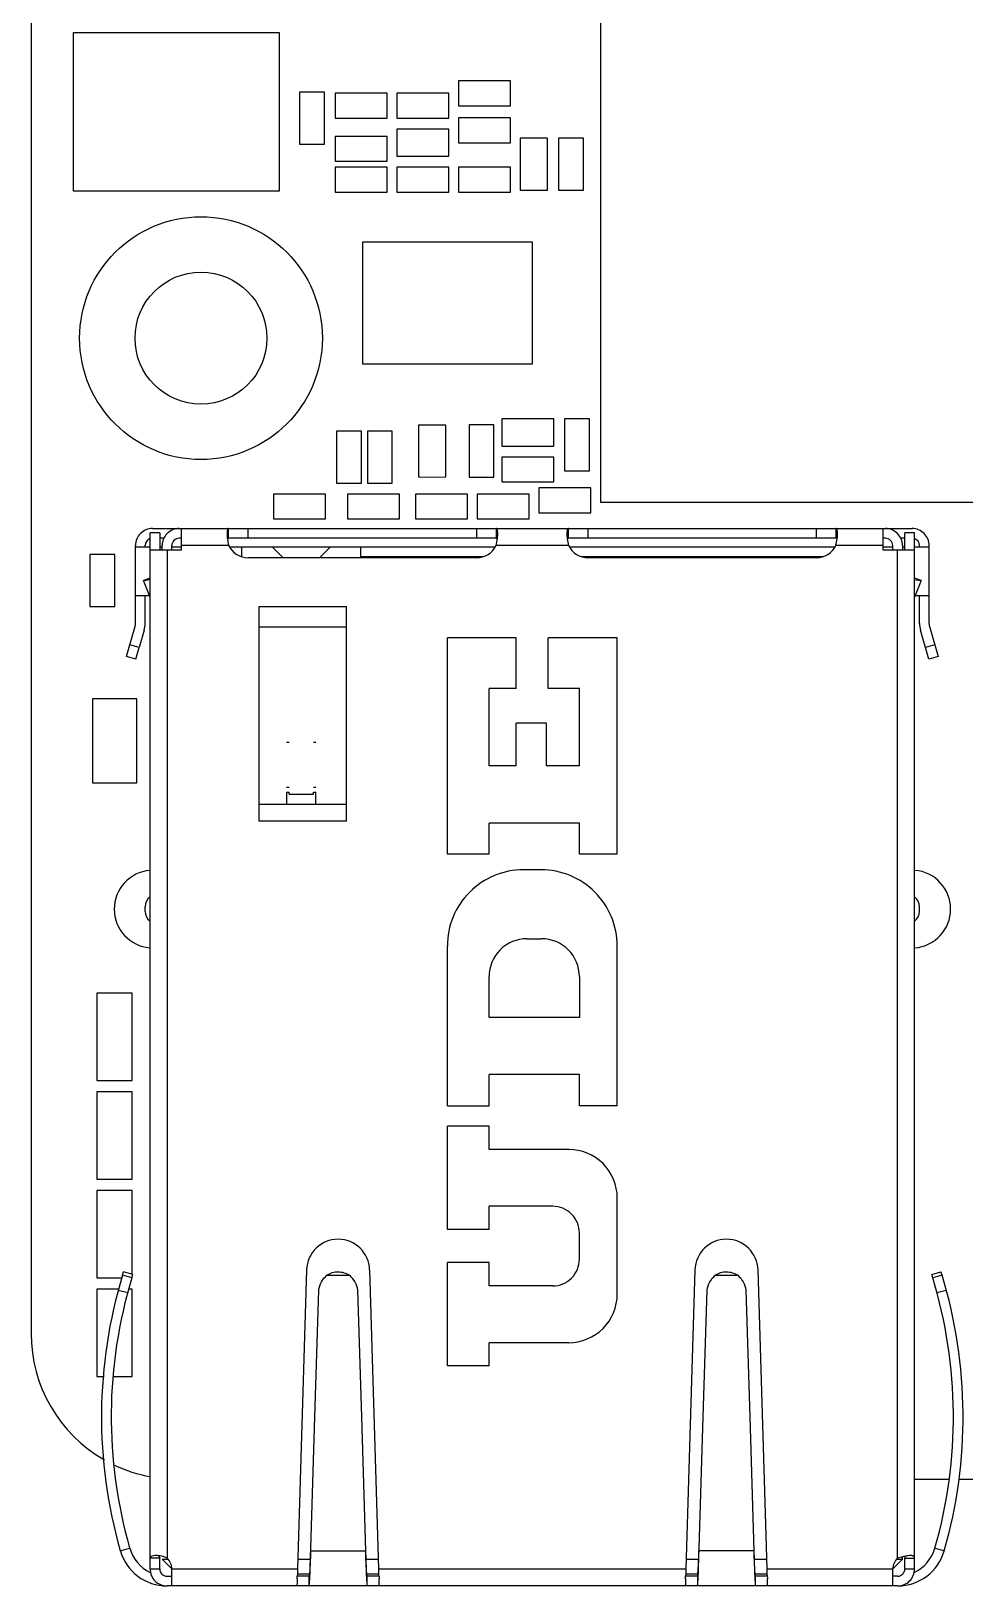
# Model space of a CAD drawing. Header units: millimetres. Extents: x 15 to 418, y 12 to 300.
# Drawn here: x 127.26 to 146.49, y 121.17 to 153.2 of the extents above; entities that cross this region are included whole.
import ezdxf

# ---------------------------------------------------------------- set-up
doc = ezdxf.new("R2010")
doc.units = ezdxf.units.MM
doc.header["$LTSCALE"] = 23.1
doc.layers.get('0').update_dxf_attribs({"linetype": 'CONTINUOUS'})

msp = doc.modelspace()

# ---------------------------------------------------------------- linework, layer by layer
at = {"color": 7, "linetype": 'Continuous'}
for p, q in [((127.258, 191.922), (127.258, 126.372)), ((138.99, 154.996), (138.99, 143.496)), ((128.125, 153.157), (128.125, 149.907)), ((132.375, 153.157), (128.125, 153.157)), ((132.375, 149.907), (132.375, 153.157)), ((136.064, 152.17), (136.064, 151.657)), ((137.136, 152.17), (136.064, 152.17)), ((137.136, 151.657), (137.136, 152.17)), ((132.788, 151.941), (132.788, 150.869)), ((133.301, 151.941), (132.788, 151.941)), ((133.301, 150.869), (133.301, 151.941)), ((133.524, 151.916), (133.524, 151.403)), ((134.596, 151.916), (133.524, 151.916)), ((134.596, 151.403), (134.596, 151.916)), ((134.794, 151.916), (134.794, 151.403)), ((135.866, 151.916), (134.794, 151.916)), ((135.866, 151.403), (135.866, 151.916)), ((136.064, 151.657), (137.136, 151.657)), ((133.524, 151.403), (134.596, 151.403)), ((134.794, 151.403), (135.866, 151.403)), ((134.795, 151.177), (134.794, 151.154)), ((134.794, 151.154), (134.795, 150.617)), ((135.865, 151.177), (134.795, 151.177)), ((135.865, 150.617), (135.865, 151.177)), ((136.064, 151.408), (136.064, 150.895)), ((137.136, 151.408), (136.064, 151.408)), ((137.136, 150.895), (137.136, 151.408)), ((132.788, 150.869), (133.301, 150.869)), ((133.524, 151.027), (133.524, 150.514)), ((134.596, 151.027), (133.524, 151.027)), ((134.596, 150.514), (134.596, 151.027)), ((136.064, 150.895), (137.136, 150.895)), ((137.336, 150.988), (137.336, 149.918)), ((137.896, 150.988), (137.336, 150.988)), ((137.896, 149.918), (137.896, 150.988)), ((138.122, 150.989), (138.122, 149.917)), ((138.635, 150.989), (138.122, 150.989)), ((138.635, 149.917), (138.635, 150.989)), ((133.524, 150.514), (134.596, 150.514)), ((134.795, 150.617), (135.865, 150.617)), ((133.524, 150.392), (133.524, 149.879)), ((134.596, 150.392), (133.524, 150.392)), ((134.596, 149.879), (134.596, 150.392)), ((134.794, 150.392), (134.794, 149.879)), ((135.866, 150.392), (134.794, 150.392)), ((135.866, 149.879), (135.866, 150.392)), ((136.064, 150.392), (136.064, 149.879)), ((137.136, 150.392), (136.064, 150.392)), ((137.136, 149.879), (137.136, 150.392)), ((128.125, 149.907), (132.375, 149.907)), ((133.524, 149.879), (134.596, 149.879)), ((134.794, 149.879), (135.866, 149.879)), ((136.064, 149.879), (137.136, 149.879)), ((137.336, 149.918), (137.36, 149.917)), ((137.36, 149.917), (137.896, 149.918)), ((138.122, 149.917), (138.635, 149.917)), ((134.088, 148.845), (134.088, 146.345)), ((137.588, 148.845), (134.088, 148.845)), ((137.588, 146.345), (137.588, 148.845)), ((134.088, 146.345), (137.588, 146.345)), ((135.241, 145.082), (135.241, 144.012)), ((135.8, 145.082), (135.241, 145.082)), ((135.8, 144.012), (135.8, 145.082)), ((136.28, 145.083), (136.28, 144.011)), ((136.793, 145.083), (136.28, 145.083)), ((136.793, 144.011), (136.793, 145.083)), ((136.954, 145.208), (136.953, 145.185)), ((136.953, 145.185), (136.954, 144.648)), ((138.024, 145.208), (136.954, 145.208)), ((138.024, 144.648), (138.024, 145.208)), ((138.762, 145.21), (138.249, 145.21)), ((138.249, 145.21), (138.249, 144.138)), ((138.762, 144.138), (138.762, 145.21)), ((133.55, 144.956), (133.55, 143.884)), ((134.063, 144.956), (133.55, 144.956)), ((134.063, 143.884), (134.063, 144.956)), ((134.185, 144.956), (134.185, 143.884)), ((134.698, 144.956), (134.185, 144.956)), ((134.698, 143.884), (134.698, 144.956)), ((136.954, 144.648), (138.024, 144.648)), ((136.953, 144.423), (136.953, 143.91)), ((138.025, 144.423), (136.953, 144.423)), ((138.025, 143.91), (138.025, 144.423)), ((138.249, 144.138), (138.762, 144.138)), ((133.55, 143.884), (134.063, 143.884)), ((134.185, 143.884), (134.698, 143.884)), ((135.241, 144.012), (135.264, 144.011)), ((135.264, 144.011), (135.8, 144.012)), ((136.28, 144.011), (136.793, 144.011)), ((136.953, 143.91), (138.025, 143.91)), ((138.787, 143.788), (137.715, 143.788)), ((137.715, 143.788), (137.715, 143.275)), ((138.787, 143.275), (138.787, 143.788)), ((132.254, 143.661), (132.254, 143.148)), ((133.326, 143.661), (132.254, 143.661)), ((133.326, 143.148), (133.326, 143.661)), ((133.778, 143.661), (133.778, 143.148)), ((134.85, 143.661), (133.778, 143.661)), ((134.85, 143.148), (134.85, 143.661)), ((136.247, 143.661), (135.175, 143.661)), ((135.175, 143.661), (135.175, 143.148)), ((136.247, 143.148), (136.247, 143.661)), ((137.517, 143.661), (136.445, 143.661)), ((136.445, 143.661), (136.445, 143.148)), ((137.517, 143.148), (137.517, 143.661)), ((138.99, 143.496), (151.99, 143.496)), ((132.254, 143.148), (133.326, 143.148)), ((133.778, 143.148), (134.85, 143.148)), ((135.175, 143.148), (136.247, 143.148)), ((136.445, 143.148), (137.517, 143.148)), ((137.715, 143.275), (138.787, 143.275)), ((131.348, 142.572), (136.818, 142.572)), ((131.598, 142.372), (131.598, 142.572)), ((132.223, 142.572), (132.448, 142.347)), ((133.198, 142.347), (133.423, 142.572)), ((134.048, 142.347), (134.048, 142.572)), ((138.348, 142.572), (143.818, 142.572)), ((128.47, 142.416), (128.47, 141.344)), ((128.983, 142.416), (128.47, 142.416)), ((128.983, 141.344), (128.983, 142.416)), ((134.048, 142.372), (136.574, 142.372)), ((138.589, 142.372), (143.574, 142.372)), ((128.47, 141.344), (128.983, 141.344)), ((128.523, 139.442), (128.523, 137.715)), ((129.437, 139.442), (128.523, 139.442)), ((129.437, 137.715), (129.437, 139.442)), ((128.523, 137.715), (129.437, 137.715)), ((132.523, 137.522), (132.523, 137.272)), ((132.573, 137.478), (132.573, 137.522)), ((132.573, 137.478), (133.073, 137.478)), ((133.073, 137.478), (133.073, 137.522)), ((133.123, 137.272), (133.123, 137.522)), ((131.958, 137.272), (133.758, 137.272)), ((129.34, 133.382), (128.61, 133.382)), ((128.61, 133.382), (128.61, 131.582)), ((129.34, 131.582), (129.34, 133.382)), ((128.61, 131.582), (129.34, 131.582)), ((129.34, 131.35), (128.61, 131.35)), ((128.61, 131.35), (128.61, 129.55)), ((129.34, 129.55), (129.34, 131.35)), ((128.61, 129.55), (129.34, 129.55)), ((129.34, 129.318), (128.61, 129.318)), ((128.61, 129.318), (128.61, 127.518)), ((129.34, 127.584), (129.34, 129.318)), ((128.61, 127.518), (129.127, 127.518)), ((129.055, 127.286), (128.61, 127.286)), ((128.61, 127.286), (128.61, 125.486)), ((129.34, 127.286), (129.268, 127.286)), ((129.34, 125.486), (129.34, 127.286)), ((128.61, 125.486), (128.763, 125.486)), ((128.963, 125.486), (129.34, 125.486)), ((145.458, 123.372), (146.166, 123.372)), ((146.366, 123.372), (147.508, 123.372)), ((129.908, 121.744), (129.708, 121.744)), ((129.898, 121.767), (129.901, 121.762)), ((129.903, 121.758), (129.904, 121.755))]:
    msp.add_line(p, q, dxfattribs=at)
at = {"color": 6, "linetype": 'Continuous'}
for p, q in [((129.708, 121.522), (129.708, 142.862)), ((129.908, 142.862), (129.708, 142.862)), ((129.758, 142.951), (145.408, 142.951)), ((129.908, 142.862), (129.908, 142.502)), ((130.358, 142.502), (130.358, 142.951)), ((131.328, 142.751), (131.328, 142.951)), ((131.733, 142.751), (131.733, 142.951)), ((136.433, 142.951), (136.433, 142.751)), ((136.838, 142.951), (136.838, 142.751)), ((138.328, 142.751), (138.328, 142.951)), ((138.733, 142.751), (138.733, 142.951)), ((143.433, 142.951), (143.433, 142.751)), ((143.838, 142.951), (143.838, 142.751)), ((144.808, 142.502), (144.808, 142.951)), ((145.458, 142.862), (145.258, 142.862)), ((145.258, 142.502), (145.258, 142.862)), ((145.458, 121.522), (145.458, 142.862)), ((129.408, 140.997), (129.408, 142.601)), ((129.408, 142.572), (129.708, 142.572)), ((129.608, 142.572), (129.608, 142.601)), ((129.99, 142.751), (129.908, 142.751)), ((129.908, 142.572), (129.958, 142.572)), ((129.958, 142.502), (129.958, 142.601)), ((130.158, 142.502), (130.158, 142.601)), ((130.158, 142.572), (130.358, 142.572)), ((130.358, 142.751), (130.308, 142.751)), ((131.328, 142.601), (130.358, 142.601)), ((136.838, 142.751), (131.328, 142.751)), ((138.328, 142.601), (136.838, 142.601)), ((143.838, 142.751), (138.328, 142.751)), ((144.808, 142.601), (143.838, 142.601)), ((144.858, 142.751), (144.808, 142.751)), ((144.808, 142.572), (145.008, 142.572)), ((145.008, 142.502), (145.008, 142.601)), ((145.258, 142.751), (145.176, 142.751)), ((145.208, 142.601), (145.208, 142.502)), ((145.208, 142.572), (145.258, 142.572)), ((145.458, 142.572), (145.758, 142.572)), ((145.558, 142.572), (145.558, 142.601)), ((145.758, 140.997), (145.758, 142.601)), ((130.358, 142.502), (129.708, 142.502)), ((130.058, 142.502), (130.058, 121.744)), ((136.433, 142.347), (131.733, 142.347)), ((143.433, 142.347), (138.733, 142.347)), ((145.458, 142.502), (144.808, 142.502)), ((145.108, 121.744), (145.108, 142.502)), ((129.708, 141.931), (129.573, 141.877)), ((129.573, 141.877), (129.708, 141.899)), ((129.708, 141.537), (129.573, 141.877)), ((145.594, 141.877), (145.458, 141.931)), ((145.458, 141.899), (145.492, 141.893)), ((145.594, 141.877), (145.458, 141.537)), ((145.492, 141.893), (145.594, 141.877)), ((129.408, 141.572), (129.694, 141.572)), ((129.608, 140.997), (129.608, 141.572)), ((145.472, 141.572), (145.758, 141.572)), ((145.558, 140.997), (145.558, 141.572)), ((131.958, 136.922), (131.958, 141.345)), ((131.958, 141.345), (133.758, 141.345)), ((133.758, 136.922), (133.758, 141.345)), ((129.225, 140.314), (129.397, 140.914)), ((133.758, 140.921), (131.958, 140.921)), ((145.77, 140.914), (145.942, 140.314)), ((129.589, 140.859), (129.486, 140.499)), ((137.253, 140.702), (135.833, 140.702)), ((135.833, 136.242), (135.833, 140.702)), ((137.253, 139.658), (137.253, 140.702)), ((139.333, 140.702), (137.913, 140.702)), ((137.913, 139.658), (137.913, 140.702)), ((139.333, 136.242), (139.333, 140.702)), ((145.75, 140.259), (145.578, 140.859)), ((129.417, 140.259), (129.225, 140.314)), ((129.486, 140.499), (129.294, 140.554)), ((129.417, 140.259), (129.486, 140.499)), ((145.873, 140.554), (145.681, 140.499)), ((145.942, 140.314), (145.75, 140.259)), ((137.253, 139.658), (136.693, 139.658)), ((136.693, 138.062), (136.693, 139.658)), ((138.553, 139.658), (137.913, 139.658)), ((138.553, 138.062), (138.553, 139.658)), ((137.873, 138.942), (137.253, 138.942)), ((137.253, 138.062), (137.253, 138.942)), ((137.873, 138.062), (137.873, 138.942)), ((132.573, 138.546), (132.523, 138.546)), ((133.123, 138.546), (133.073, 138.546)), ((137.253, 138.062), (136.693, 138.062)), ((138.553, 138.062), (137.873, 138.062)), ((132.523, 137.622), (132.573, 137.622)), ((132.523, 137.522), (132.573, 137.522)), ((133.073, 137.622), (133.123, 137.622)), ((133.073, 137.522), (133.123, 137.522)), ((133.758, 136.922), (131.958, 136.922)), ((138.553, 136.882), (136.693, 136.882)), ((136.693, 136.242), (136.693, 136.882)), ((138.553, 136.242), (138.553, 136.882)), ((136.693, 136.242), (135.833, 136.242)), ((139.333, 136.242), (138.553, 136.242)), ((137.763, 135.922), (137.403, 135.922)), ((129.608, 135.062), (129.608, 135.162)), ((145.558, 135.062), (145.558, 135.162)), ((137.473, 134.502), (137.773, 134.502)), ((135.833, 131.062), (135.833, 134.352)), ((139.333, 131.062), (139.333, 134.352)), ((136.693, 132.882), (136.693, 133.722)), ((138.553, 133.722), (138.553, 132.882)), ((138.553, 132.882), (136.693, 132.882)), ((138.553, 131.702), (136.693, 131.702)), ((136.693, 131.062), (136.693, 131.702)), ((138.553, 131.062), (138.553, 131.702)), ((135.833, 131.062), (136.693, 131.062)), ((139.333, 131.062), (138.553, 131.062)), ((136.693, 130.642), (135.833, 130.642)), ((135.833, 128.512), (135.833, 130.642)), ((136.693, 130.162), (136.693, 130.642)), ((138.333, 130.162), (136.693, 130.162)), ((139.333, 127.182), (139.333, 129.162)), ((138.003, 128.992), (136.693, 128.992)), ((136.693, 128.512), (136.693, 128.992)), ((136.693, 128.512), (135.833, 128.512)), ((138.553, 127.902), (138.553, 128.442)), ((136.693, 127.832), (135.833, 127.832)), ((135.833, 125.702), (135.833, 127.832)), ((136.693, 127.352), (136.693, 127.832)), ((129.143, 127.572), (129.164, 127.642)), ((129.334, 127.514), (129.143, 127.572)), ((129.355, 127.584), (129.164, 127.642)), ((129.334, 127.514), (129.356, 127.584)), ((132.933, 127.682), (132.745, 121.522)), ((133.353, 127.572), (133.814, 127.572)), ((134.421, 121.522), (134.233, 127.682)), ((140.933, 127.682), (140.745, 121.522)), ((141.353, 127.572), (141.814, 127.572)), ((142.421, 121.522), (142.233, 127.682)), ((145.811, 127.584), (146.002, 127.642)), ((145.832, 127.514), (145.811, 127.584)), ((146.024, 127.572), (145.832, 127.514)), ((146.024, 127.572), (146.002, 127.642)), ((129.055, 127.266), (129.248, 127.214)), ((133.103, 124.657), (133.183, 127.266)), ((133.983, 127.266), (134.063, 124.657)), ((138.003, 127.352), (136.693, 127.352)), ((141.103, 124.657), (141.183, 127.266)), ((141.983, 127.266), (142.063, 124.657)), ((145.918, 127.214), (146.112, 127.266)), ((138.333, 126.182), (136.693, 126.182)), ((136.693, 125.702), (136.693, 126.182)), ((136.693, 125.702), (135.833, 125.702)), ((133.021, 121.952), (133.103, 124.657)), ((134.063, 124.657), (134.148, 121.897)), ((141.021, 121.952), (141.103, 124.657)), ((142.063, 124.657), (142.148, 121.897)), ((129.096, 121.896), (129.288, 121.952)), ((129.908, 121.522), (129.908, 121.758)), ((130.158, 121.522), (129.958, 121.722)), ((129.958, 121.722), (130.077, 121.722)), ((132.751, 121.722), (133.01, 121.722)), ((133.019, 121.897), (133.021, 121.952)), ((133.019, 121.897), (134.148, 121.897)), ((134.157, 121.722), (134.415, 121.722)), ((140.751, 121.722), (141.01, 121.722)), ((141.019, 121.897), (141.021, 121.952)), ((142.148, 121.897), (141.019, 121.897)), ((142.157, 121.722), (142.415, 121.722)), ((145.008, 121.522), (145.208, 121.722)), ((145.09, 121.722), (145.208, 121.722)), ((145.208, 121.722), (145.208, 121.771)), ((145.258, 121.744), (145.458, 121.744)), ((145.258, 121.522), (145.258, 121.744)), ((145.879, 121.952), (146.071, 121.896)), ((129.708, 121.522), (129.908, 121.522)), ((130.058, 121.372), (130.158, 121.372)), ((130.158, 121.522), (132.745, 121.522)), ((130.158, 121.172), (130.158, 121.522)), ((132.743, 121.42), (132.742, 121.37)), ((132.983, 121.372), (132.742, 121.372)), ((132.745, 121.522), (132.743, 121.42)), ((132.743, 121.422), (132.993, 121.422)), ((132.983, 121.372), (132.983, 121.172)), ((133.001, 121.371), (133.001, 121.374)), ((134.174, 121.422), (134.424, 121.422)), ((134.425, 121.372), (134.183, 121.372)), ((134.183, 121.172), (134.183, 121.372)), ((134.421, 121.522), (140.745, 121.522)), ((134.424, 121.419), (134.421, 121.522)), ((134.425, 121.37), (134.424, 121.419)), ((140.743, 121.42), (140.742, 121.37)), ((140.983, 121.372), (140.742, 121.372)), ((140.745, 121.522), (140.743, 121.42)), ((140.743, 121.422), (140.993, 121.422)), ((140.983, 121.372), (140.983, 121.172)), ((141.001, 121.371), (141.001, 121.374)), ((142.174, 121.422), (142.424, 121.422)), ((142.425, 121.372), (142.183, 121.372)), ((142.183, 121.172), (142.183, 121.372)), ((142.421, 121.522), (145.008, 121.522)), ((142.424, 121.419), (142.421, 121.522)), ((142.425, 121.37), (142.424, 121.419)), ((145.008, 121.172), (145.008, 121.522)), ((145.108, 121.372), (145.008, 121.372)), ((145.258, 121.522), (145.458, 121.522)), ((145.108, 121.172), (130.059, 121.172))]:
    msp.add_line(p, q, dxfattribs=at)
at = {"color": 7, "linetype": 'Continuous'}
for radius in [2.5, 1.359]:
    msp.add_circle((130.758, 146.872), radius, dxfattribs=at)
at = {"color": 6, "linetype": 'Continuous'}
for centre, radius, start, end in [((129.758, 142.601), 0.35, 89.9715, 180.0292), ((130.308, 142.601), 0.35, 89.9714, 180.0286), ((144.858, 142.601), 0.35, 359.9714, 90.0286), ((145.408, 142.601), 0.35, 359.9707, 90.0286), ((129.758, 142.601), 0.15, 110.3344, 180.0754), ((130.308, 142.601), 0.15, 89.9407, 180.0593), ((132.586, 142.901), 1.293, 187.1132, 193.4175), ((131.733, 142.797), 0.45, 205.8644, 270.0193), ((136.433, 142.797), 0.45, 269.9807, 334.1368), ((139.586, 142.901), 1.293, 187.1131, 193.4174), ((138.733, 142.797), 0.45, 205.8632, 270.0193), ((143.433, 142.797), 0.45, 269.9807, 334.1358), ((142.568, 142.903), 1.305, 346.6199, 352.8565), ((144.858, 142.601), 0.15, 359.9407, 90.0593), ((145.408, 142.601), 0.15, 359.9248, 70.2129), ((129.107, 140.997), 0.301, 344.031, 359.9723), ((129.102, 140.998), 0.506, 344.1009, 359.9023), ((146.065, 140.998), 0.506, 180.0994, 195.8964), ((146.059, 140.997), 0.301, 180.0263, 195.9704), ((137.403, 134.352), 1.57, 89.9929, 180.0077), ((137.763, 134.352), 1.57, 359.9921, 90.0068), ((129.858, 135.162), 0.25, 126.8715, 180), ((145.308, 135.162), 0.25, 0, 53.1285), ((129.858, 135.062), 0.25, 180, 233.1285), ((145.308, 135.062), 0.25, 306.8715, 360), ((137.473, 133.722), 0.78, 89.9947, 180.0043), ((137.773, 133.722), 0.78, 359.9943, 90.0039), ((138.333, 129.162), 1, 359.9941, 90.0064), ((138.003, 128.442), 0.55, 359.984, 90.018), ((133.583, 127.662), 0.65, 1.7445, 178.2555), ((141.583, 127.662), 0.65, 1.7445, 178.2555), ((138.003, 127.902), 0.55, 269.982, 0.016), ((138.708, 124.657), 10, 163.0499, 196.0224), ((138.708, 124.657), 9.8, 163.0499, 196.0226), ((136.458, 124.657), 9.8, 343.9772, 16.9501), ((136.458, 124.657), 10, 343.9775, 16.9501), ((138.333, 127.182), 1, 269.9936, 0.0059), ((130.058, 122.172), 1, 195.9888, 270.0013), ((130.058, 122.172), 0.8, 195.9824, 244.3955), ((129.862, 121.522), 0.296, 359.9715, 48.5275), ((145.304, 121.522), 0.296, 131.4724, 180.0285), ((145.108, 122.172), 1, 269.9987, 344.0103), ((145.108, 122.172), 0.8, 295.2387, 344.015), ((130.058, 121.522), 0.35, 179.9898, 270.0602), ((130.058, 121.522), 0.15, 179.9773, 270.0581), ((112.234, 121.865), 20.514, 358.4762, 358.6169), ((145.486, 121.89), 11.333, 182.4436, 182.6453), ((152.855, 121.813), 18.435, 181.3753, 181.5328), ((120.234, 121.865), 20.514, 358.4762, 358.6169), ((155.62, 121.976), 13.468, 182.2876, 182.4547), ((160.89, 121.813), 18.471, 181.3754, 181.5326), ((145.108, 121.522), 0.35, 269.9399, 0.0102), ((145.108, 121.522), 0.15, 269.9414, 0.0227), ((142.34, 121.745), 8.183, 182.65, 182.8807), ((139.943, 121.625), 5.783, 182.8878, 183.1579)]:
    msp.add_arc(centre, radius, start, end, dxfattribs=at)
at = {"color": 7, "linetype": 'Continuous'}
for centre, radius, start, end in [((129.771, 135.112), 0.8, 94.6829, 265.3227), ((145.401, 135.112), 0.8, 274.3382, 85.667), ((130.258, 126.372), 3, 180, 240.2395), ((130.258, 126.372), 3, 244.7245, 259.4285), ((129.837, 121.322), 0.475, 83.8364, 84.6922), ((129.836, 121.308), 0.489, 81.4441, 83.8277), ((129.834, 121.295), 0.502, 80.5492, 81.4521), ((129.832, 121.287), 0.51, 73.8266, 80.547), ((129.834, 121.294), 0.503, 73.2771, 73.818)]:
    msp.add_arc(centre, radius, start, end, dxfattribs=at)
at = {"color": 6, "linetype": 'Continuous'}
for points, knots in [([(131.328, 142.951), (131.326, 142.951), (131.32, 142.95), (131.313, 142.944), (131.308, 142.936), (131.301, 142.918), (131.297, 142.889), (131.296, 142.863), (131.296, 142.848)], [0, 0, 0, 0, 0.067067, 0.138657, 0.225152, 0.332697, 0.618756, 1, 1, 1, 1]), ([(131.296, 142.848), (131.296, 142.84), (131.296, 142.804), (131.3, 142.768), (131.303, 142.741)], [0, 0, 0, 0, 0.224837, 1, 1, 1, 1]), ([(136.871, 142.848), (136.871, 142.863), (136.87, 142.889), (136.865, 142.918), (136.859, 142.936), (136.853, 142.944), (136.846, 142.95), (136.841, 142.951), (136.838, 142.951)], [0, 0, 0, 0, 0.381237, 0.667293, 0.774838, 0.861336, 0.932931, 1, 1, 1, 1]), ([(136.864, 142.741), (136.865, 142.751), (136.869, 142.786), (136.871, 142.822), (136.871, 142.848)], [0, 0, 0, 0, 0.273087, 1, 1, 1, 1]), ([(138.328, 142.951), (138.326, 142.951), (138.32, 142.95), (138.313, 142.944), (138.308, 142.936), (138.301, 142.918), (138.297, 142.889), (138.296, 142.863), (138.296, 142.848)], [0, 0, 0, 0, 0.067067, 0.138658, 0.225155, 0.332702, 0.618761, 1, 1, 1, 1]), ([(138.296, 142.848), (138.296, 142.84), (138.296, 142.804), (138.3, 142.768), (138.303, 142.741)], [0, 0, 0, 0, 0.224837, 1, 1, 1, 1]), ([(143.871, 142.848), (143.871, 142.863), (143.87, 142.889), (143.865, 142.918), (143.859, 142.936), (143.853, 142.944), (143.846, 142.95), (143.841, 142.951), (143.838, 142.951)], [0, 0, 0, 0, 0.38137, 0.667446, 0.774956, 0.861413, 0.932958, 1, 1, 1, 1]), ([(143.863, 142.741), (143.865, 142.75), (143.869, 142.786), (143.871, 142.822), (143.871, 142.848)], [0, 0, 0, 0, 0.273086, 1, 1, 1, 1]), ([(131.304, 142.74), (131.307, 142.743), (131.314, 142.749), (131.324, 142.751), (131.328, 142.751)], [0, 0, 0, 0, 0.487793, 1, 1, 1, 1]), ([(136.863, 142.74), (136.86, 142.743), (136.852, 142.749), (136.843, 142.751), (136.838, 142.751)], [0, 0, 0, 0, 0.487765, 1, 1, 1, 1]), ([(136.838, 142.601), (136.841, 142.613), (136.851, 142.659), (136.859, 142.706), (136.864, 142.741)], [0, 0, 0, 0, 0.256029, 1, 1, 1, 1]), ([(138.304, 142.74), (138.307, 142.743), (138.314, 142.749), (138.324, 142.751), (138.328, 142.751)], [0, 0, 0, 0, 0.48779, 1, 1, 1, 1]), ([(143.863, 142.74), (143.86, 142.743), (143.852, 142.749), (143.843, 142.751), (143.838, 142.751)], [0, 0, 0, 0, 0.487894, 1, 1, 1, 1]), ([(133.183, 127.266), (133.193, 127.325), (133.232, 127.439), (133.308, 127.533), (133.353, 127.572)], [0, 0, 0, 0, 0.498063, 1, 1, 1, 1]), ([(133.353, 127.572), (133.387, 127.595), (133.461, 127.63), (133.583, 127.649), (133.705, 127.629), (133.78, 127.595), (133.814, 127.572)], [0, 0, 0, 0, 0.24929, 0.500322, 0.750938, 1, 1, 1, 1]), ([(133.814, 127.572), (133.858, 127.533), (133.935, 127.439), (133.974, 127.325), (133.983, 127.266)], [0, 0, 0, 0, 0.501935, 1, 1, 1, 1]), ([(141.183, 127.266), (141.193, 127.325), (141.232, 127.439), (141.308, 127.533), (141.353, 127.572)], [0, 0, 0, 0, 0.498063, 1, 1, 1, 1]), ([(141.353, 127.572), (141.387, 127.595), (141.461, 127.63), (141.583, 127.649), (141.705, 127.629), (141.78, 127.595), (141.814, 127.572)], [0, 0, 0, 0, 0.24929, 0.500322, 0.750938, 1, 1, 1, 1]), ([(141.814, 127.572), (141.858, 127.533), (141.935, 127.439), (141.974, 127.325), (141.983, 127.266)], [0, 0, 0, 0, 0.501935, 1, 1, 1, 1]), ([(133.017, 121.895), (133.015, 121.858), (133.013, 121.787), (133.009, 121.687), (133.005, 121.597), (133, 121.521), (132.997, 121.466), (132.994, 121.431), (132.992, 121.41), (132.99, 121.395), (132.988, 121.383), (132.986, 121.376), (132.984, 121.372), (132.983, 121.372)], [0, 0, 0, 0, 0.210755, 0.40444, 0.576534, 0.72315, 0.840967, 0.888197, 0.9273, 0.958044, 0.980284, 0.99406, 1, 1, 1, 1]), ([(133.001, 121.374), (133.005, 121.451), (133.011, 121.625), (133.016, 121.8), (133.019, 121.897)], [0, 0, 0, 0, 0.444082, 1, 1, 1, 1]), ([(134.148, 121.897), (134.149, 121.85), (134.154, 121.687), (134.159, 121.524), (134.164, 121.407)], [0, 0, 0, 0, 0.283521, 1, 1, 1, 1]), ([(134.183, 121.372), (134.183, 121.372), (134.182, 121.373), (134.181, 121.375), (134.18, 121.377), (134.179, 121.383), (134.177, 121.392), (134.175, 121.407), (134.173, 121.426), (134.17, 121.458), (134.167, 121.508), (134.163, 121.579), (134.159, 121.661), (134.155, 121.755), (134.153, 121.821), (134.151, 121.855)], [0, 0, 0, 0, 0.003078, 0.006623, 0.012307, 0.020214, 0.042296, 0.072709, 0.111408, 0.158218, 0.275159, 0.421119, 0.593058, 0.787378, 1, 1, 1, 1]), ([(140.983, 121.372), (140.984, 121.372), (140.986, 121.376), (140.988, 121.383), (140.99, 121.395), (140.992, 121.41), (140.994, 121.431), (140.997, 121.466), (141, 121.521), (141.005, 121.597), (141.009, 121.687), (141.013, 121.787), (141.015, 121.858), (141.017, 121.895)], [0, 0, 0, 0, 0.005943, 0.019724, 0.041966, 0.072704, 0.111801, 0.159026, 0.276851, 0.423469, 0.59553, 0.789211, 1, 1, 1, 1]), ([(141.001, 121.374), (141.005, 121.451), (141.011, 121.625), (141.016, 121.8), (141.019, 121.897)], [0, 0, 0, 0, 0.444096, 1, 1, 1, 1]), ([(142.148, 121.897), (142.149, 121.854), (142.153, 121.701), (142.158, 121.549), (142.163, 121.438)], [0, 0, 0, 0, 0.279236, 1, 1, 1, 1]), ([(142.169, 121.472), (142.165, 121.527), (142.159, 121.658), (142.154, 121.789), (142.151, 121.865)], [0, 0, 0, 0, 0.424222, 1, 1, 1, 1]), ([(145.253, 121.781), (145.241, 121.779), (145.193, 121.768), (145.145, 121.755), (145.108, 121.744)], [0, 0, 0, 0, 0.240184, 1, 1, 1, 1]), ([(145.252, 121.781), (145.254, 121.778), (145.258, 121.766), (145.258, 121.754), (145.258, 121.744)], [0, 0, 0, 0, 0.21818, 1, 1, 1, 1]), ([(145.379, 121.797), (145.36, 121.797), (145.318, 121.793), (145.276, 121.786), (145.253, 121.781)], [0, 0, 0, 0, 0.4552, 1, 1, 1, 1]), ([(145.458, 121.744), (145.458, 121.752), (145.457, 121.765), (145.448, 121.778), (145.435, 121.789), (145.411, 121.796), (145.391, 121.797), (145.379, 121.797)], [0, 0, 0, 0, 0.22881, 0.329554, 0.433371, 0.678768, 1, 1, 1, 1]), ([(132.983, 121.172), (132.984, 121.172), (132.985, 121.173), (132.986, 121.178), (132.988, 121.187), (132.99, 121.203), (132.992, 121.225), (132.995, 121.253), (132.997, 121.288), (132.999, 121.327), (133, 121.356), (133.001, 121.371)], [0, 0, 0, 0, 0.006808, 0.020042, 0.069279, 0.149686, 0.261064, 0.402719, 0.573854, 0.773379, 1, 1, 1, 1]), ([(140.983, 121.172), (140.984, 121.172), (140.985, 121.173), (140.986, 121.178), (140.988, 121.187), (140.99, 121.203), (140.992, 121.225), (140.995, 121.253), (140.997, 121.288), (140.999, 121.327), (141, 121.356), (141.001, 121.371)], [0, 0, 0, 0, 0.006808, 0.020038, 0.069266, 0.149676, 0.26106, 0.40272, 0.573858, 0.773384, 1, 1, 1, 1]), ([(142.164, 121.399), (142.164, 121.408), (142.166, 121.364), (142.166, 121.355), (142.167, 121.347)], [0, 0, 0, 0, 0.514615, 1, 1, 1, 1]), ([(142.173, 121.429), (142.173, 121.432), (142.171, 121.446), (142.17, 121.461), (142.169, 121.472)], [0, 0, 0, 0, 0.224881, 1, 1, 1, 1]), ([(142.183, 121.372), (142.183, 121.372), (142.182, 121.374), (142.18, 121.378), (142.177, 121.389), (142.175, 121.406), (142.174, 121.421), (142.173, 121.429)], [0, 0, 0, 0, 0.027324, 0.078564, 0.267657, 0.5753, 1, 1, 1, 1]), ([(132.74, 121.32), (132.74, 121.3), (132.739, 121.272), (132.738, 121.236), (132.737, 121.215), (132.736, 121.198), (132.735, 121.186), (132.734, 121.178), (132.734, 121.173), (132.733, 121.172)], [0, 0, 0, 0, 0.406257, 0.575222, 0.718268, 0.833623, 0.919612, 0.975191, 1, 1, 1, 1]), ([(134.169, 121.307), (134.17, 121.287), (134.172, 121.26), (134.174, 121.227), (134.176, 121.208), (134.177, 121.194), (134.179, 121.186), (134.18, 121.181), (134.181, 121.177), (134.181, 121.175), (134.181, 121.173), (134.183, 121.172), (134.183, 121.172)], [0, 0, 0, 0, 0.426641, 0.596789, 0.73715, 0.84729, 0.891012, 0.927187, 0.955495, 0.975497, 0.987802, 1, 1, 1, 1]), ([(134.433, 121.172), (134.433, 121.173), (134.432, 121.178), (134.431, 121.186), (134.43, 121.198), (134.43, 121.215), (134.429, 121.236), (134.427, 121.271), (134.427, 121.3), (134.426, 121.319)], [0, 0, 0, 0, 0.024814, 0.080386, 0.166371, 0.281718, 0.424756, 0.593721, 1, 1, 1, 1]), ([(140.74, 121.32), (140.74, 121.3), (140.739, 121.272), (140.738, 121.236), (140.737, 121.215), (140.736, 121.198), (140.735, 121.186), (140.734, 121.178), (140.734, 121.173), (140.733, 121.172)], [0, 0, 0, 0, 0.406257, 0.575222, 0.718268, 0.833623, 0.919611, 0.975191, 1, 1, 1, 1]), ([(142.167, 121.347), (142.168, 121.322), (142.17, 121.287), (142.173, 121.243), (142.175, 121.219), (142.177, 121.199), (142.179, 121.185), (142.18, 121.177), (142.182, 121.173), (142.183, 121.172), (142.183, 121.172)], [0, 0, 0, 0, 0.426946, 0.597988, 0.739396, 0.850456, 0.930639, 0.979824, 0.99314, 1, 1, 1, 1]), ([(142.433, 121.172), (142.432, 121.173), (142.432, 121.178), (142.431, 121.186), (142.43, 121.198), (142.43, 121.215), (142.429, 121.236), (142.427, 121.271), (142.427, 121.3), (142.426, 121.319)], [0, 0, 0, 0, 0.024808, 0.080377, 0.16636, 0.281707, 0.424747, 0.593714, 1, 1, 1, 1])]:
    msp.add_open_spline(points, degree=3, knots=knots, dxfattribs=at)
at = {"color": 7, "linetype": 'Continuous'}
for points, knots in [([(129.881, 121.795), (129.857, 121.797), (129.814, 121.798), (129.764, 121.791), (129.735, 121.78), (129.72, 121.77), (129.71, 121.758), (129.708, 121.749), (129.708, 121.744)], [0, 0, 0, 0, 0.373094, 0.660223, 0.769076, 0.857297, 0.931155, 1, 1, 1, 1]), ([(129.881, 121.795), (129.882, 121.793), (129.885, 121.792), (129.886, 121.788), (129.887, 121.787)], [0, 0, 0, 0, 0.428231, 1, 1, 1, 1]), ([(129.887, 121.787), (129.889, 121.784), (129.892, 121.78), (129.895, 121.773), (129.897, 121.769), (129.898, 121.767)], [0, 0, 0, 0, 0.424611, 0.688373, 1, 1, 1, 1]), ([(129.904, 121.755), (129.905, 121.753), (129.906, 121.751), (129.907, 121.748), (129.907, 121.747), (129.908, 121.746), (129.909, 121.744), (129.908, 121.744)], [0, 0, 0, 0, 0.491777, 0.619696, 0.739695, 0.875219, 1, 1, 1, 1]), ([(130.058, 121.744), (130.039, 121.754), (130.013, 121.765), (129.986, 121.774), (129.979, 121.776)], [0, 0, 0, 0, 0.752174, 1, 1, 1, 1])]:
    msp.add_open_spline(points, degree=3, knots=knots, dxfattribs=at)
msp.add_open_spline([(129.901, 121.762), (129.902, 121.76), (129.903, 121.759), (129.903, 121.758)], degree=3, dxfattribs=at)

doc.saveas('drawing.dxf')
